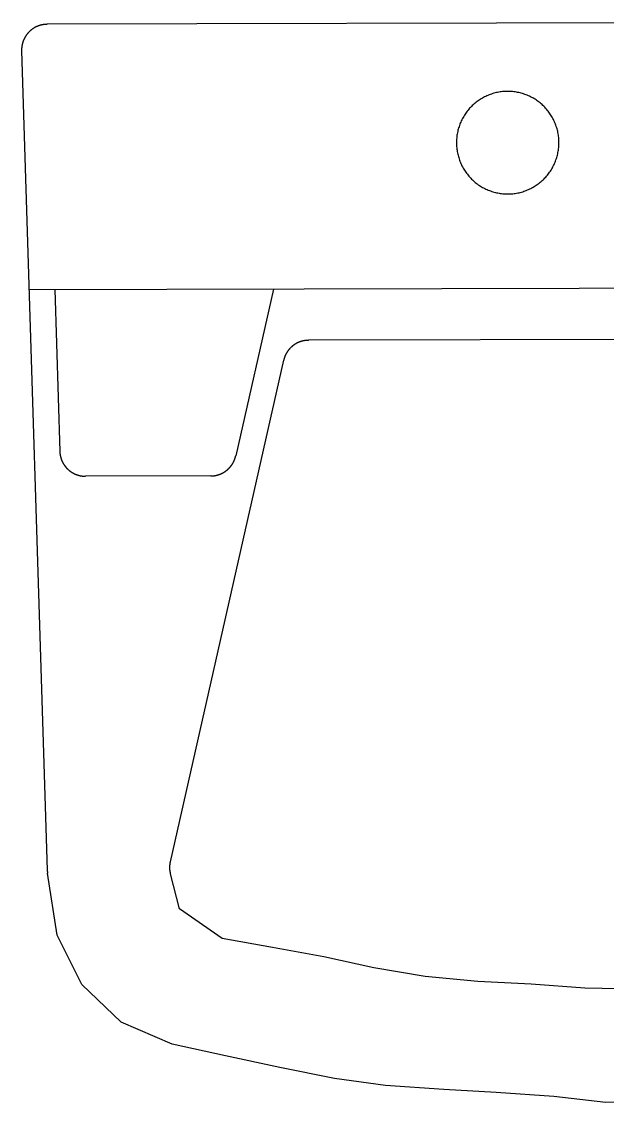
# Model space of a CAD drawing. Header units: millimetres. Extents: x 1357 to 18171, y 1516 to 18553.
# Drawn here: x 13433.2 to 13627.4, y 15678.8 to 16036.8 of the extents above; entities that cross this region are included whole.
import ezdxf

# ---------------------------------------------------------------- set-up
doc = ezdxf.new("R2010")
doc.units = ezdxf.units.MM

# ---------------------------------------------------------------- blocks, each defined once
blk = doc.blocks.new('A$C72C4663F')
for points in [[(0.00847, 0.35704, 0), (0.00842, 0.35704, 0), (0.00837, 0.35703, 0), (0.00831, 0.35703, 0), (0.00826, 0.35703, 0), (0.00821, 0.35703, 0), (0.00816, 0.35703, 0), (0.0081, 0.35703, 0), (0.00805, 0.35702, 0), (0.008, 0.35702, 0), (0.00794, 0.35702, 0), (0.00789, 0.35701, 0), (0.00784, 0.35701, 0), (0.00778, 0.35701, 0), (0.00773, 0.357, 0), (0.00768, 0.357, 0), (0.00763, 0.35699, 0), (0.00757, 0.35699, 0), (0.00752, 0.35698, 0), (0.00747, 0.35697, 0), (0.00742, 0.35697, 0), (0.00736, 0.35696, 0), (0.00731, 0.35695, 0), (0.00726, 0.35695, 0), (0.00721, 0.35694, 0), (0.00715, 0.35693, 0), (0.0071, 0.35692, 0), (0.00705, 0.35691, 0), (0.007, 0.3569, 0), (0.00694, 0.35689, 0), (0.00689, 0.35688, 0), (0.00684, 0.35687, 0), (0.00679, 0.35686, 0), (0.00674, 0.35685, 0), (0.00668, 0.35684, 0), (0.00663, 0.35683, 0), (0.00658, 0.35682, 0), (0.00653, 0.35681, 0), (0.00648, 0.35679, 0), (0.00642, 0.35678, 0), (0.00637, 0.35677, 0), (0.00632, 0.35675, 0), (0.00627, 0.35674, 0), (0.00622, 0.35673, 0), (0.00617, 0.35671, 0), (0.00612, 0.3567, 0), (0.00607, 0.35668, 0), (0.00602, 0.35667, 0), (0.00597, 0.35665, 0), (0.00591, 0.35663, 0), (0.00586, 0.35662, 0), (0.00581, 0.3566, 0), (0.00576, 0.35659, 0), (0.00571, 0.35657, 0), (0.00566, 0.35655, 0), (0.00561, 0.35653, 0), (0.00556, 0.35651, 0), (0.00551, 0.3565, 0), (0.00546, 0.35648, 0), (0.00541, 0.35646, 0), (0.00536, 0.35644, 0), (0.00532, 0.35642, 0), (0.00527, 0.3564, 0), (0.00522, 0.35638, 0), (0.00517, 0.35636, 0), (0.00512, 0.35634, 0), (0.00507, 0.35632, 0), (0.00502, 0.35629, 0), (0.00497, 0.35627, 0), (0.00493, 0.35625, 0), (0.00488, 0.35623, 0), (0.00483, 0.35621, 0), (0.00478, 0.35618, 0), (0.00473, 0.35616, 0), (0.00469, 0.35614, 0), (0.00464, 0.35611, 0), (0.00459, 0.35609, 0), (0.00455, 0.35606, 0), (0.0045, 0.35604, 0), (0.00445, 0.35601, 0), (0.0044, 0.35599, 0), (0.00436, 0.35596, 0), (0.00431, 0.35594, 0), (0.00427, 0.35591, 0), (0.00422, 0.35588, 0), (0.00417, 0.35586, 0), (0.00413, 0.35583, 0), (0.00408, 0.3558, 0), (0.00404, 0.35577, 0), (0.00399, 0.35575, 0), (0.00395, 0.35572, 0), (0.0039, 0.35569, 0), (0.00386, 0.35566, 0), (0.00381, 0.35563, 0), (0.00377, 0.3556, 0), (0.00373, 0.35557, 0), (0.00368, 0.35554, 0), (0.00364, 0.35551, 0), (0.00359, 0.35548, 0), (0.00355, 0.35545, 0), (0.00351, 0.35542, 0), (0.00347, 0.35539, 0), (0.00342, 0.35536, 0), (0.00338, 0.35532, 0), (0.00334, 0.35529, 0), (0.0033, 0.35526, 0), (0.00325, 0.35523, 0), (0.00321, 0.35519, 0), (0.00317, 0.35516, 0), (0.00313, 0.35513, 0), (0.00309, 0.35509, 0), (0.00305, 0.35506, 0), (0.00301, 0.35503, 0), (0.00297, 0.35499, 0), (0.00293, 0.35496, 0), (0.00289, 0.35492, 0), (0.00285, 0.35489, 0), (0.00281, 0.35485, 0), (0.00277, 0.35482, 0), (0.00273, 0.35478, 0), (0.00269, 0.35474, 0), (0.00265, 0.35471, 0), (0.00261, 0.35467, 0), (0.00257, 0.35463, 0), (0.00254, 0.3546, 0), (0.0025, 0.35456, 0), (0.00246, 0.35452, 0), (0.00242, 0.35448, 0), (0.00239, 0.35445, 0), (0.00235, 0.35441, 0), (0.00231, 0.35437, 0), (0.00228, 0.35433, 0), (0.00224, 0.35429, 0), (0.00221, 0.35425, 0), (0.00217, 0.35421, 0), (0.00214, 0.35417, 0), (0.0021, 0.35413, 0), (0.00207, 0.35409, 0), (0.00203, 0.35405, 0), (0.002, 0.35401, 0), (0.00196, 0.35397, 0), (0.00193, 0.35393, 0), (0.0019, 0.35389, 0), (0.00186, 0.35385, 0), (0.00183, 0.35381, 0), (0.0018, 0.35377, 0), (0.00176, 0.35372, 0), (0.00173, 0.35368, 0), (0.0017, 0.35364, 0), (0.00167, 0.3536, 0), (0.00164, 0.35355, 0), (0.0016, 0.35351, 0), (0.00157, 0.35347, 0), (0.00154, 0.35342, 0), (0.00151, 0.35338, 0), (0.00148, 0.35334, 0), (0.00145, 0.35329, 0), (0.00142, 0.35325, 0), (0.00139, 0.3532, 0), (0.00137, 0.35316, 0), (0.00134, 0.35312, 0), (0.00131, 0.35307, 0), (0.00128, 0.35303, 0), (0.00125, 0.35298, 0), (0.00122, 0.35294, 0), (0.0012, 0.35289, 0), (0.00117, 0.35284, 0), (0.00114, 0.3528, 0), (0.00112, 0.35275, 0), (0.00109, 0.35271, 0), (0.00106, 0.35266, 0), (0.00104, 0.35261, 0), (0.00101, 0.35257, 0), (0.00099, 0.35252, 0), (0.00096, 0.35247, 0), (0.00094, 0.35243, 0), (0.00092, 0.35238, 0), (0.00089, 0.35233, 0), (0.00087, 0.35228, 0), (0.00085, 0.35224, 0), (0.00082, 0.35219, 0), (0.0008, 0.35214, 0), (0.00078, 0.35209, 0), (0.00076, 0.35204, 0), (0.00073, 0.352, 0), (0.00071, 0.35195, 0), (0.00069, 0.3519, 0), (0.00067, 0.35185, 0), (0.00065, 0.3518, 0), (0.00063, 0.35175, 0), (0.00061, 0.3517, 0), (0.00059, 0.35165, 0), (0.00057, 0.3516, 0), (0.00055, 0.35155, 0), (0.00053, 0.3515, 0), (0.00051, 0.35145, 0), (0.0005, 0.3514, 0), (0.00048, 0.35135, 0), (0.00046, 0.3513, 0), (0.00044, 0.35125, 0), (0.00043, 0.3512, 0), (0.00041, 0.35115, 0), (0.00039, 0.3511, 0), (0.00038, 0.35105, 0), (0.00036, 0.351, 0), (0.00035, 0.35095, 0), (0.00033, 0.3509, 0), (0.00032, 0.35085, 0), (0.0003, 0.3508, 0), (0.00029, 0.35075, 0), (0.00028, 0.35069, 0), (0.00026, 0.35064, 0), (0.00025, 0.35059, 0), (0.00024, 0.35054, 0), (0.00023, 0.35049, 0), (0.00021, 0.35044, 0), (0.0002, 0.35038, 0), (0.00019, 0.35033, 0), (0.00018, 0.35028, 0), (0.00017, 0.35023, 0), (0.00016, 0.35018, 0), (0.00015, 0.35012, 0), (0.00014, 0.35007, 0), (0.00013, 0.35002, 0), (0.00012, 0.34997, 0), (0.00011, 0.34992, 0), (0.0001, 0.34986, 0), (0.0001, 0.34981, 0), (0.00009, 0.34976, 0), (0.00008, 0.34971, 0), (0.00007, 0.34965, 0), (0.00007, 0.3496, 0), (0.00006, 0.34955, 0), (0.00005, 0.3495, 0), (0.00005, 0.34944, 0), (0.00004, 0.34939, 0), (0.00004, 0.34934, 0), (0.00003, 0.34928, 0), (0.00003, 0.34923, 0), (0.00002, 0.34918, 0), (0.00002, 0.34913, 0), (0.00002, 0.34907, 0), (0.00001, 0.34902, 0), (0.00001, 0.34897, 0), (0.00001, 0.34891, 0), (0.00001, 0.34886, 0), (0, 0.34881, 0), (0, 0.34875, 0), (0, 0.3487, 0), (0, 0.34865, 0), (0, 0.34859, 0), (0, 0.34854, 0), (0, 0.34849, 0), (0, 0.34844, 0), (0, 0.34838, 0), (0, 0.34833, 0), (0, 0.34828, 0)], [(0.40556, 0.35793, 0), (0.00847, 0.35704, 0)], [(0, 0.34828, 0), (0.00851, 0.07695, 0)], [(0.14416, 0.31781, 0), (0.14416, 0.31739, 0), (0.14418, 0.31697, 0), (0.1442, 0.31656, 0), (0.14424, 0.31614, 0), (0.14429, 0.31573, 0), (0.14434, 0.31531, 0), (0.14441, 0.3149, 0), (0.14449, 0.31449, 0), (0.14458, 0.31409, 0), (0.14467, 0.31368, 0), (0.14478, 0.31328, 0), (0.1449, 0.31288, 0), (0.14502, 0.31248, 0), (0.14516, 0.31209, 0), (0.14531, 0.3117, 0), (0.14546, 0.31131, 0), (0.14563, 0.31093, 0), (0.1458, 0.31055, 0), (0.14599, 0.31017, 0), (0.14618, 0.3098, 0), (0.14638, 0.30944, 0), (0.14659, 0.30908, 0), (0.14681, 0.30872, 0), (0.14704, 0.30838, 0), (0.14728, 0.30803, 0), (0.14752, 0.3077, 0), (0.14777, 0.30736, 0), (0.14804, 0.30704, 0), (0.1483, 0.30672, 0), (0.14858, 0.30641, 0), (0.14887, 0.3061, 0), (0.14916, 0.30581, 0), (0.14946, 0.30552, 0), (0.14976, 0.30523, 0), (0.15008, 0.30496, 0), (0.1504, 0.30469, 0), (0.15072, 0.30443, 0), (0.15105, 0.30418, 0), (0.15139, 0.30393, 0), (0.15174, 0.3037, 0), (0.15209, 0.30347, 0), (0.15244, 0.30326, 0), (0.1528, 0.30305, 0), (0.15317, 0.30285, 0), (0.15354, 0.30265, 0), (0.15391, 0.30247, 0), (0.15429, 0.3023, 0), (0.15468, 0.30214, 0), (0.15506, 0.30198, 0), (0.15546, 0.30184, 0), (0.15585, 0.3017, 0), (0.15625, 0.30158, 0), (0.15665, 0.30146, 0), (0.15705, 0.30136, 0), (0.15746, 0.30126, 0), (0.15787, 0.30118, 0), (0.15828, 0.3011, 0), (0.15869, 0.30104, 0), (0.1591, 0.30098, 0), (0.15952, 0.30094, 0), (0.15993, 0.3009, 0), (0.16035, 0.30088, 0), (0.16076, 0.30086, 0), (0.16118, 0.30086, 0), (0.1616, 0.30086, 0), (0.16201, 0.30088, 0), (0.16243, 0.30091, 0), (0.16285, 0.30094, 0), (0.16326, 0.30099, 0), (0.16367, 0.30105, 0), (0.16408, 0.30112, 0), (0.16449, 0.30119, 0), (0.1649, 0.30128, 0), (0.16531, 0.30138, 0), (0.16571, 0.30148, 0), (0.16611, 0.3016, 0), (0.16651, 0.30173, 0), (0.1669, 0.30186, 0), (0.16729, 0.30201, 0), (0.16768, 0.30217, 0), (0.16806, 0.30233, 0), (0.16844, 0.30251, 0), (0.16881, 0.30269, 0), (0.16918, 0.30288, 0), (0.16955, 0.30308, 0), (0.16991, 0.30329, 0), (0.17026, 0.30351, 0), (0.17061, 0.30374, 0), (0.17095, 0.30398, 0), (0.17129, 0.30422, 0), (0.17162, 0.30448, 0), (0.17195, 0.30474, 0), (0.17227, 0.30501, 0), (0.17258, 0.30528, 0), (0.17288, 0.30557, 0), (0.17318, 0.30586, 0), (0.17347, 0.30616, 0), (0.17375, 0.30647, 0), (0.17403, 0.30678, 0), (0.1743, 0.3071, 0), (0.17456, 0.30742, 0), (0.17481, 0.30776, 0), (0.17505, 0.3081, 0), (0.17529, 0.30844, 0), (0.17551, 0.30879, 0), (0.17573, 0.30914, 0), (0.17594, 0.30951, 0), (0.17614, 0.30987, 0), (0.17633, 0.31024, 0), (0.17651, 0.31062, 0), (0.17669, 0.311, 0), (0.17685, 0.31138, 0), (0.177, 0.31177, 0), (0.17715, 0.31216, 0), (0.17728, 0.31255, 0), (0.17741, 0.31295, 0), (0.17752, 0.31335, 0), (0.17763, 0.31375, 0), (0.17772, 0.31416, 0), (0.17781, 0.31457, 0), (0.17788, 0.31498, 0), (0.17795, 0.31539, 0), (0.17801, 0.3158, 0), (0.17805, 0.31622, 0), (0.17809, 0.31663, 0), (0.17811, 0.31705, 0), (0.17812, 0.31747, 0), (0.17813, 0.31788, 0), (0.17812, 0.3183, 0), (0.17811, 0.31872, 0), (0.17808, 0.31913, 0), (0.17804, 0.31955, 0), (0.178, 0.31996, 0), (0.17794, 0.32038, 0), (0.17787, 0.32079, 0), (0.17779, 0.3212, 0), (0.17771, 0.3216, 0), (0.17761, 0.32201, 0), (0.1775, 0.32241, 0), (0.17739, 0.32281, 0), (0.17726, 0.32321, 0), (0.17712, 0.3236, 0), (0.17698, 0.32399, 0), (0.17682, 0.32438, 0), (0.17666, 0.32476, 0), (0.17648, 0.32514, 0), (0.1763, 0.32552, 0), (0.1761, 0.32589, 0), (0.1759, 0.32625, 0), (0.17569, 0.32661, 0), (0.17547, 0.32697, 0), (0.17524, 0.32731, 0), (0.17501, 0.32766, 0), (0.17476, 0.32799, 0), (0.17451, 0.32833, 0), (0.17425, 0.32865, 0), (0.17398, 0.32897, 0), (0.1737, 0.32928, 0), (0.17342, 0.32959, 0), (0.17313, 0.32988, 0), (0.17283, 0.33017, 0), (0.17252, 0.33046, 0), (0.17221, 0.33073, 0), (0.17189, 0.331, 0), (0.17156, 0.33126, 0), (0.17123, 0.33151, 0), (0.17089, 0.33175, 0), (0.17055, 0.33199, 0), (0.1702, 0.33222, 0), (0.16984, 0.33243, 0), (0.16948, 0.33264, 0), (0.16912, 0.33284, 0), (0.16874, 0.33303, 0), (0.16837, 0.33322, 0), (0.16799, 0.33339, 0), (0.16761, 0.33355, 0), (0.16722, 0.33371, 0), (0.16683, 0.33385, 0), (0.16643, 0.33399, 0), (0.16604, 0.33411, 0), (0.16564, 0.33423, 0), (0.16523, 0.33433, 0), (0.16483, 0.33443, 0), (0.16442, 0.33451, 0), (0.16401, 0.33459, 0), (0.1636, 0.33465, 0), (0.16318, 0.33471, 0), (0.16277, 0.33475, 0), (0.16235, 0.33479, 0), (0.16194, 0.33481, 0), (0.16152, 0.33483, 0), (0.1611, 0.33483, 0), (0.16069, 0.33483, 0), (0.16027, 0.33481, 0), (0.15985, 0.33478, 0), (0.15944, 0.33475, 0), (0.15902, 0.3347, 0), (0.15861, 0.33464, 0), (0.1582, 0.33457, 0), (0.15779, 0.3345, 0), (0.15738, 0.33441, 0), (0.15698, 0.33431, 0), (0.15657, 0.33421, 0), (0.15617, 0.33409, 0), (0.15578, 0.33396, 0), (0.15538, 0.33383, 0), (0.15499, 0.33368, 0), (0.15461, 0.33352, 0), (0.15422, 0.33336, 0), (0.15384, 0.33318, 0), (0.15347, 0.333, 0), (0.1531, 0.33281, 0), (0.15274, 0.33261, 0), (0.15238, 0.33239, 0), (0.15202, 0.33218, 0), (0.15167, 0.33195, 0), (0.15133, 0.33171, 0), (0.15099, 0.33147, 0), (0.15066, 0.33121, 0), (0.15034, 0.33095, 0), (0.15002, 0.33068, 0), (0.14971, 0.33041, 0), (0.1494, 0.33012, 0), (0.1491, 0.32983, 0), (0.14881, 0.32953, 0), (0.14853, 0.32922, 0), (0.14825, 0.32891, 0), (0.14799, 0.32859, 0), (0.14773, 0.32827, 0), (0.14748, 0.32793, 0), (0.14723, 0.32759, 0), (0.147, 0.32725, 0), (0.14677, 0.3269, 0), (0.14655, 0.32654, 0), (0.14634, 0.32618, 0), (0.14614, 0.32582, 0), (0.14595, 0.32545, 0), (0.14577, 0.32507, 0), (0.1456, 0.32469, 0), (0.14543, 0.32431, 0), (0.14528, 0.32392, 0), (0.14514, 0.32353, 0), (0.145, 0.32314, 0), (0.14488, 0.32274, 0), (0.14476, 0.32234, 0), (0.14466, 0.32194, 0), (0.14456, 0.32153, 0), (0.14447, 0.32112, 0), (0.1444, 0.32071, 0), (0.14433, 0.3203, 0), (0.14428, 0.31989, 0), (0.14423, 0.31947, 0), (0.1442, 0.31906, 0), (0.14417, 0.31864, 0), (0.14416, 0.31822, 0), (0.14416, 0.31781, 0)], [(0.41283, 0.27009, 0), (0.00248, 0.26916, 0)], [(0.01098, 0.26918, 0), (0.01266, 0.21561, 0)], [(0.08349, 0.26935, 0), (0.07098, 0.21409, 0)], [(0.09513, 0.25239, 0), (0.09508, 0.25239, 0), (0.09504, 0.25238, 0), (0.09499, 0.25238, 0), (0.09495, 0.25238, 0), (0.0949, 0.25238, 0), (0.09486, 0.25238, 0), (0.09481, 0.25238, 0), (0.09477, 0.25238, 0), (0.09472, 0.25238, 0), (0.09468, 0.25237, 0), (0.09463, 0.25237, 0), (0.09459, 0.25237, 0), (0.09455, 0.25236, 0), (0.0945, 0.25236, 0), (0.09446, 0.25236, 0), (0.09441, 0.25235, 0), (0.09437, 0.25235, 0), (0.09432, 0.25235, 0), (0.09428, 0.25234, 0), (0.09423, 0.25234, 0), (0.09419, 0.25233, 0), (0.09415, 0.25233, 0), (0.0941, 0.25232, 0), (0.09406, 0.25232, 0), (0.09401, 0.25231, 0), (0.09397, 0.2523, 0), (0.09392, 0.2523, 0), (0.09388, 0.25229, 0), (0.09384, 0.25228, 0), (0.09379, 0.25228, 0), (0.09375, 0.25227, 0), (0.0937, 0.25226, 0), (0.09366, 0.25225, 0), (0.09362, 0.25225, 0), (0.09357, 0.25224, 0), (0.09353, 0.25223, 0), (0.09348, 0.25222, 0), (0.09344, 0.25221, 0), (0.0934, 0.2522, 0), (0.09335, 0.25219, 0), (0.09331, 0.25219, 0), (0.09327, 0.25218, 0), (0.09322, 0.25217, 0), (0.09318, 0.25216, 0), (0.09314, 0.25214, 0), (0.09309, 0.25213, 0), (0.09305, 0.25212, 0), (0.09301, 0.25211, 0), (0.09296, 0.2521, 0), (0.09292, 0.25209, 0), (0.09288, 0.25208, 0), (0.09283, 0.25207, 0), (0.09279, 0.25205, 0), (0.09275, 0.25204, 0), (0.0927, 0.25203, 0), (0.09266, 0.25201, 0), (0.09262, 0.252, 0), (0.09258, 0.25199, 0), (0.09253, 0.25197, 0), (0.09249, 0.25196, 0), (0.09245, 0.25195, 0), (0.09241, 0.25193, 0), (0.09236, 0.25192, 0), (0.09232, 0.2519, 0), (0.09228, 0.25189, 0), (0.09224, 0.25187, 0), (0.0922, 0.25186, 0), (0.09215, 0.25184, 0), (0.09211, 0.25183, 0), (0.09207, 0.25181, 0), (0.09203, 0.25179, 0), (0.09199, 0.25178, 0), (0.09195, 0.25176, 0), (0.09191, 0.25174, 0), (0.09186, 0.25173, 0), (0.09182, 0.25171, 0), (0.09178, 0.25169, 0), (0.09174, 0.25167, 0), (0.0917, 0.25166, 0), (0.09166, 0.25164, 0), (0.09162, 0.25162, 0), (0.09158, 0.2516, 0), (0.09154, 0.25158, 0), (0.0915, 0.25156, 0), (0.09146, 0.25154, 0), (0.09142, 0.25152, 0), (0.09138, 0.2515, 0), (0.09134, 0.25148, 0), (0.0913, 0.25146, 0), (0.09126, 0.25144, 0), (0.09122, 0.25142, 0), (0.09118, 0.2514, 0), (0.09114, 0.25138, 0), (0.0911, 0.25136, 0), (0.09106, 0.25134, 0), (0.09102, 0.25132, 0), (0.09098, 0.2513, 0), (0.09094, 0.25127, 0), (0.0909, 0.25125, 0), (0.09087, 0.25123, 0), (0.09083, 0.25121, 0), (0.09079, 0.25118, 0), (0.09075, 0.25116, 0), (0.09071, 0.25114, 0), (0.09067, 0.25111, 0), (0.09064, 0.25109, 0), (0.0906, 0.25107, 0), (0.09056, 0.25104, 0), (0.09052, 0.25102, 0), (0.09049, 0.25099, 0), (0.09045, 0.25097, 0), (0.09041, 0.25094, 0), (0.09038, 0.25092, 0), (0.09034, 0.25089, 0), (0.0903, 0.25087, 0), (0.09026, 0.25084, 0), (0.09023, 0.25082, 0), (0.09019, 0.25079, 0), (0.09016, 0.25077, 0), (0.09012, 0.25074, 0), (0.09008, 0.25071, 0), (0.09005, 0.25069, 0), (0.09001, 0.25066, 0), (0.08998, 0.25063, 0), (0.08994, 0.25061, 0), (0.08991, 0.25058, 0), (0.08987, 0.25055, 0), (0.08984, 0.25052, 0), (0.0898, 0.25049, 0), (0.08977, 0.25047, 0), (0.08973, 0.25044, 0), (0.0897, 0.25041, 0), (0.08966, 0.25038, 0), (0.08963, 0.25035, 0), (0.0896, 0.25032, 0), (0.08956, 0.25029, 0), (0.08953, 0.25026, 0), (0.0895, 0.25023, 0), (0.08946, 0.2502, 0), (0.08943, 0.25017, 0), (0.0894, 0.25014, 0), (0.08936, 0.25011, 0), (0.08933, 0.25008, 0), (0.0893, 0.25005, 0), (0.08927, 0.25002, 0), (0.08923, 0.24999, 0), (0.0892, 0.24996, 0), (0.08917, 0.24993, 0), (0.08914, 0.2499, 0), (0.08911, 0.24987, 0), (0.08908, 0.24983, 0), (0.08904, 0.2498, 0), (0.08901, 0.24977, 0), (0.08898, 0.24974, 0), (0.08895, 0.2497, 0), (0.08892, 0.24967, 0), (0.08889, 0.24964, 0), (0.08886, 0.24961, 0), (0.08883, 0.24957, 0), (0.0888, 0.24954, 0), (0.08877, 0.24951, 0), (0.08874, 0.24947, 0), (0.08871, 0.24944, 0), (0.08868, 0.24941, 0), (0.08865, 0.24937, 0), (0.08863, 0.24934, 0), (0.0886, 0.2493, 0), (0.08857, 0.24927, 0), (0.08854, 0.24923, 0), (0.08851, 0.2492, 0), (0.08849, 0.24916, 0), (0.08846, 0.24913, 0), (0.08843, 0.24909, 0), (0.0884, 0.24906, 0), (0.08838, 0.24902, 0), (0.08835, 0.24899, 0), (0.08832, 0.24895, 0), (0.0883, 0.24892, 0), (0.08827, 0.24888, 0), (0.08824, 0.24884, 0), (0.08822, 0.24881, 0), (0.08819, 0.24877, 0), (0.08817, 0.24873, 0), (0.08814, 0.2487, 0), (0.08812, 0.24866, 0), (0.08809, 0.24862, 0), (0.08807, 0.24859, 0), (0.08804, 0.24855, 0), (0.08802, 0.24851, 0), (0.08799, 0.24847, 0), (0.08797, 0.24844, 0), (0.08795, 0.2484, 0), (0.08792, 0.24836, 0), (0.0879, 0.24832, 0), (0.08787, 0.24828, 0), (0.08785, 0.24825, 0), (0.08783, 0.24821, 0), (0.08781, 0.24817, 0), (0.08778, 0.24813, 0), (0.08776, 0.24809, 0), (0.08774, 0.24805, 0), (0.08772, 0.24801, 0), (0.0877, 0.24797, 0), (0.08768, 0.24794, 0), (0.08765, 0.2479, 0), (0.08763, 0.24786, 0), (0.08761, 0.24782, 0), (0.08759, 0.24778, 0), (0.08757, 0.24774, 0), (0.08755, 0.2477, 0), (0.08753, 0.24766, 0), (0.08751, 0.24762, 0), (0.08749, 0.24758, 0), (0.08747, 0.24754, 0), (0.08745, 0.2475, 0), (0.08744, 0.24746, 0), (0.08742, 0.24742, 0), (0.0874, 0.24738, 0), (0.08738, 0.24733, 0), (0.08736, 0.24729, 0), (0.08734, 0.24725, 0), (0.08733, 0.24721, 0), (0.08731, 0.24717, 0), (0.08729, 0.24713, 0), (0.08728, 0.24709, 0), (0.08726, 0.24705, 0), (0.08724, 0.247, 0), (0.08723, 0.24696, 0), (0.08721, 0.24692, 0), (0.08719, 0.24688, 0), (0.08718, 0.24684, 0), (0.08716, 0.2468, 0), (0.08715, 0.24675, 0), (0.08713, 0.24671, 0), (0.08712, 0.24667, 0), (0.0871, 0.24663, 0), (0.08709, 0.24659, 0), (0.08708, 0.24654, 0), (0.08706, 0.2465, 0), (0.08705, 0.24646, 0), (0.08703, 0.24642, 0), (0.08702, 0.24637, 0), (0.08701, 0.24633, 0), (0.087, 0.24629, 0), (0.08698, 0.24624, 0), (0.08697, 0.2462, 0), (0.08696, 0.24616, 0), (0.08695, 0.24612, 0), (0.08694, 0.24607, 0), (0.08692, 0.24603, 0), (0.08691, 0.24599, 0), (0.0869, 0.24594, 0), (0.08689, 0.2459, 0), (0.08688, 0.24586, 0), (0.08687, 0.24581, 0), (0.08686, 0.24577, 0)], [(0.32301, 0.2529, 0), (0.09513, 0.25239, 0)], [(0.08686, 0.24577, 0), (0.04925, 0.07971, 0)], [(0.01266, 0.21561, 0), (0.01266, 0.21556, 0), (0.01267, 0.2155, 0), (0.01267, 0.21545, 0), (0.01267, 0.2154, 0), (0.01267, 0.21535, 0), (0.01268, 0.2153, 0), (0.01268, 0.21525, 0), (0.01268, 0.2152, 0), (0.01269, 0.21515, 0), (0.01269, 0.2151, 0), (0.0127, 0.21505, 0), (0.0127, 0.21499, 0), (0.01271, 0.21494, 0), (0.01271, 0.21489, 0), (0.01272, 0.21484, 0), (0.01273, 0.21479, 0), (0.01273, 0.21474, 0), (0.01274, 0.21469, 0), (0.01275, 0.21464, 0), (0.01275, 0.21459, 0), (0.01276, 0.21454, 0), (0.01277, 0.21449, 0), (0.01278, 0.21444, 0), (0.01279, 0.21439, 0), (0.0128, 0.21434, 0), (0.01281, 0.21429, 0), (0.01282, 0.21424, 0), (0.01283, 0.21419, 0), (0.01284, 0.21414, 0), (0.01285, 0.21409, 0), (0.01286, 0.21404, 0), (0.01287, 0.21399, 0), (0.01288, 0.21394, 0), (0.01289, 0.21389, 0), (0.0129, 0.21384, 0), (0.01292, 0.21379, 0), (0.01293, 0.21374, 0), (0.01294, 0.21369, 0), (0.01296, 0.21364, 0), (0.01297, 0.21359, 0), (0.01298, 0.21354, 0), (0.013, 0.21349, 0), (0.01301, 0.21344, 0), (0.01303, 0.21339, 0), (0.01304, 0.21334, 0), (0.01306, 0.21329, 0), (0.01307, 0.21325, 0), (0.01309, 0.2132, 0), (0.01311, 0.21315, 0), (0.01312, 0.2131, 0), (0.01314, 0.21305, 0), (0.01316, 0.213, 0), (0.01317, 0.21296, 0), (0.01319, 0.21291, 0), (0.01321, 0.21286, 0), (0.01323, 0.21281, 0), (0.01325, 0.21276, 0), (0.01326, 0.21272, 0), (0.01328, 0.21267, 0), (0.0133, 0.21262, 0), (0.01332, 0.21258, 0), (0.01334, 0.21253, 0), (0.01336, 0.21248, 0), (0.01338, 0.21243, 0), (0.0134, 0.21239, 0), (0.01343, 0.21234, 0), (0.01345, 0.21229, 0), (0.01347, 0.21225, 0), (0.01349, 0.2122, 0), (0.01351, 0.21216, 0), (0.01354, 0.21211, 0), (0.01356, 0.21206, 0), (0.01358, 0.21202, 0), (0.01361, 0.21197, 0), (0.01363, 0.21193, 0), (0.01365, 0.21188, 0), (0.01368, 0.21184, 0), (0.0137, 0.21179, 0), (0.01373, 0.21175, 0), (0.01375, 0.2117, 0), (0.01378, 0.21166, 0), (0.0138, 0.21161, 0), (0.01383, 0.21157, 0), (0.01385, 0.21153, 0), (0.01388, 0.21148, 0), (0.01391, 0.21144, 0), (0.01393, 0.2114, 0), (0.01396, 0.21135, 0), (0.01399, 0.21131, 0), (0.01402, 0.21127, 0), (0.01404, 0.21122, 0), (0.01407, 0.21118, 0), (0.0141, 0.21114, 0), (0.01413, 0.21109, 0), (0.01416, 0.21105, 0), (0.01419, 0.21101, 0), (0.01422, 0.21097, 0), (0.01425, 0.21093, 0), (0.01428, 0.21089, 0), (0.01431, 0.21084, 0), (0.01434, 0.2108, 0), (0.01437, 0.21076, 0), (0.0144, 0.21072, 0), (0.01443, 0.21068, 0), (0.01446, 0.21064, 0), (0.01449, 0.2106, 0), (0.01452, 0.21056, 0), (0.01456, 0.21052, 0), (0.01459, 0.21048, 0), (0.01462, 0.21044, 0), (0.01465, 0.2104, 0), (0.01469, 0.21036, 0), (0.01472, 0.21032, 0), (0.01475, 0.21029, 0), (0.01479, 0.21025, 0), (0.01482, 0.21021, 0), (0.01486, 0.21017, 0), (0.01489, 0.21013, 0), (0.01492, 0.2101, 0), (0.01496, 0.21006, 0), (0.01499, 0.21002, 0), (0.01503, 0.20998, 0), (0.01507, 0.20995, 0), (0.0151, 0.20991, 0), (0.01514, 0.20987, 0), (0.01517, 0.20984, 0), (0.01521, 0.2098, 0), (0.01525, 0.20977, 0), (0.01528, 0.20973, 0), (0.01532, 0.2097, 0), (0.01536, 0.20966, 0), (0.0154, 0.20963, 0), (0.01543, 0.20959, 0), (0.01547, 0.20956, 0), (0.01551, 0.20952, 0), (0.01555, 0.20949, 0), (0.01559, 0.20946, 0), (0.01562, 0.20942, 0), (0.01566, 0.20939, 0), (0.0157, 0.20936, 0), (0.01574, 0.20932, 0), (0.01578, 0.20929, 0), (0.01582, 0.20926, 0), (0.01586, 0.20923, 0), (0.0159, 0.2092, 0), (0.01594, 0.20916, 0), (0.01598, 0.20913, 0), (0.01602, 0.2091, 0), (0.01606, 0.20907, 0), (0.0161, 0.20904, 0), (0.01615, 0.20901, 0), (0.01619, 0.20898, 0), (0.01623, 0.20895, 0), (0.01627, 0.20892, 0), (0.01631, 0.20889, 0), (0.01635, 0.20886, 0), (0.0164, 0.20883, 0), (0.01644, 0.20881, 0), (0.01648, 0.20878, 0), (0.01653, 0.20875, 0), (0.01657, 0.20872, 0), (0.01661, 0.20869, 0), (0.01665, 0.20867, 0), (0.0167, 0.20864, 0), (0.01674, 0.20861, 0), (0.01679, 0.20859, 0), (0.01683, 0.20856, 0), (0.01687, 0.20853, 0), (0.01692, 0.20851, 0), (0.01696, 0.20848, 0), (0.01701, 0.20846, 0), (0.01705, 0.20843, 0), (0.0171, 0.20841, 0), (0.01714, 0.20838, 0), (0.01719, 0.20836, 0), (0.01723, 0.20834, 0), (0.01728, 0.20831, 0), (0.01732, 0.20829, 0), (0.01737, 0.20827, 0), (0.01741, 0.20825, 0), (0.01746, 0.20822, 0), (0.01751, 0.2082, 0), (0.01755, 0.20818, 0), (0.0176, 0.20816, 0), (0.01765, 0.20814, 0), (0.01769, 0.20811, 0), (0.01774, 0.20809, 0), (0.01779, 0.20807, 0), (0.01783, 0.20805, 0), (0.01788, 0.20803, 0), (0.01793, 0.20801, 0), (0.01798, 0.208, 0), (0.01802, 0.20798, 0), (0.01807, 0.20796, 0), (0.01812, 0.20794, 0), (0.01817, 0.20792, 0), (0.01821, 0.2079, 0), (0.01826, 0.20789, 0), (0.01831, 0.20787, 0), (0.01836, 0.20785, 0), (0.01841, 0.20783, 0), (0.01845, 0.20782, 0), (0.0185, 0.2078, 0), (0.01855, 0.20779, 0), (0.0186, 0.20777, 0), (0.01865, 0.20776, 0), (0.0187, 0.20774, 0), (0.01875, 0.20773, 0), (0.0188, 0.20771, 0), (0.01885, 0.2077, 0), (0.0189, 0.20768, 0), (0.01894, 0.20767, 0), (0.01899, 0.20766, 0), (0.01904, 0.20764, 0), (0.01909, 0.20763, 0), (0.01914, 0.20762, 0), (0.01919, 0.20761, 0), (0.01924, 0.2076, 0), (0.01929, 0.20759, 0), (0.01934, 0.20757, 0), (0.01939, 0.20756, 0), (0.01944, 0.20755, 0), (0.01949, 0.20754, 0), (0.01954, 0.20753, 0), (0.01959, 0.20752, 0), (0.01964, 0.20751, 0), (0.01969, 0.20751, 0), (0.01974, 0.2075, 0), (0.01979, 0.20749, 0), (0.01984, 0.20748, 0), (0.0199, 0.20747, 0), (0.01995, 0.20747, 0), (0.02, 0.20746, 0), (0.02005, 0.20745, 0), (0.0201, 0.20744, 0), (0.02015, 0.20744, 0), (0.0202, 0.20743, 0), (0.02025, 0.20743, 0), (0.0203, 0.20742, 0), (0.02035, 0.20742, 0), (0.0204, 0.20741, 0), (0.02045, 0.20741, 0), (0.02051, 0.2074, 0), (0.02056, 0.2074, 0), (0.02061, 0.2074, 0), (0.02066, 0.20739, 0), (0.02071, 0.20739, 0), (0.02076, 0.20739, 0), (0.02081, 0.20739, 0), (0.02086, 0.20738, 0), (0.02091, 0.20738, 0), (0.02096, 0.20738, 0), (0.02102, 0.20738, 0), (0.02107, 0.20738, 0), (0.02112, 0.20738, 0), (0.02117, 0.20738, 0)], [(0.06271, 0.20747, 0), (0.06276, 0.20747, 0), (0.0628, 0.20747, 0), (0.06285, 0.20747, 0), (0.06289, 0.20748, 0), (0.06294, 0.20748, 0), (0.06298, 0.20748, 0), (0.06303, 0.20748, 0), (0.06307, 0.20748, 0), (0.06311, 0.20748, 0), (0.06316, 0.20749, 0), (0.0632, 0.20749, 0), (0.06325, 0.20749, 0), (0.06329, 0.20749, 0), (0.06334, 0.2075, 0), (0.06338, 0.2075, 0), (0.06343, 0.2075, 0), (0.06347, 0.20751, 0), (0.06352, 0.20751, 0), (0.06356, 0.20752, 0), (0.0636, 0.20752, 0), (0.06365, 0.20753, 0), (0.06369, 0.20753, 0), (0.06374, 0.20754, 0), (0.06378, 0.20754, 0), (0.06383, 0.20755, 0), (0.06387, 0.20755, 0), (0.06391, 0.20756, 0), (0.06396, 0.20757, 0), (0.064, 0.20757, 0), (0.06405, 0.20758, 0), (0.06409, 0.20759, 0), (0.06414, 0.2076, 0), (0.06418, 0.2076, 0), (0.06422, 0.20761, 0), (0.06427, 0.20762, 0), (0.06431, 0.20763, 0), (0.06435, 0.20764, 0), (0.0644, 0.20765, 0), (0.06444, 0.20765, 0), (0.06449, 0.20766, 0), (0.06453, 0.20767, 0), (0.06457, 0.20768, 0), (0.06462, 0.20769, 0), (0.06466, 0.2077, 0), (0.0647, 0.20771, 0), (0.06475, 0.20772, 0), (0.06479, 0.20774, 0), (0.06483, 0.20775, 0), (0.06488, 0.20776, 0), (0.06492, 0.20777, 0), (0.06496, 0.20778, 0), (0.06501, 0.20779, 0), (0.06505, 0.20781, 0), (0.06509, 0.20782, 0), (0.06513, 0.20783, 0), (0.06518, 0.20784, 0), (0.06522, 0.20786, 0), (0.06526, 0.20787, 0), (0.0653, 0.20788, 0), (0.06535, 0.2079, 0), (0.06539, 0.20791, 0), (0.06543, 0.20793, 0), (0.06547, 0.20794, 0), (0.06552, 0.20796, 0), (0.06556, 0.20797, 0), (0.0656, 0.20799, 0), (0.06564, 0.208, 0), (0.06568, 0.20802, 0), (0.06573, 0.20803, 0), (0.06577, 0.20805, 0), (0.06581, 0.20806, 0), (0.06585, 0.20808, 0), (0.06589, 0.2081, 0), (0.06593, 0.20811, 0), (0.06597, 0.20813, 0), (0.06602, 0.20815, 0), (0.06606, 0.20817, 0), (0.0661, 0.20818, 0), (0.06614, 0.2082, 0), (0.06618, 0.20822, 0), (0.06622, 0.20824, 0), (0.06626, 0.20826, 0), (0.0663, 0.20828, 0), (0.06634, 0.2083, 0), (0.06638, 0.20832, 0), (0.06642, 0.20833, 0), (0.06646, 0.20835, 0), (0.0665, 0.20837, 0), (0.06654, 0.20839, 0), (0.06658, 0.20841, 0), (0.06662, 0.20844, 0), (0.06666, 0.20846, 0), (0.0667, 0.20848, 0), (0.06674, 0.2085, 0), (0.06678, 0.20852, 0), (0.06682, 0.20854, 0), (0.06686, 0.20856, 0), (0.0669, 0.20858, 0), (0.06693, 0.20861, 0), (0.06697, 0.20863, 0), (0.06701, 0.20865, 0), (0.06705, 0.20867, 0), (0.06709, 0.2087, 0), (0.06713, 0.20872, 0), (0.06716, 0.20874, 0), (0.0672, 0.20877, 0), (0.06724, 0.20879, 0), (0.06728, 0.20882, 0), (0.06731, 0.20884, 0), (0.06735, 0.20886, 0), (0.06739, 0.20889, 0), (0.06743, 0.20891, 0), (0.06746, 0.20894, 0), (0.0675, 0.20896, 0), (0.06754, 0.20899, 0), (0.06757, 0.20901, 0), (0.06761, 0.20904, 0), (0.06765, 0.20907, 0), (0.06768, 0.20909, 0), (0.06772, 0.20912, 0), (0.06776, 0.20915, 0), (0.06779, 0.20917, 0), (0.06783, 0.2092, 0), (0.06786, 0.20923, 0), (0.0679, 0.20925, 0), (0.06793, 0.20928, 0), (0.06797, 0.20931, 0), (0.068, 0.20934, 0), (0.06804, 0.20936, 0), (0.06807, 0.20939, 0), (0.06811, 0.20942, 0), (0.06814, 0.20945, 0), (0.06817, 0.20948, 0), (0.06821, 0.20951, 0), (0.06824, 0.20954, 0), (0.06828, 0.20957, 0), (0.06831, 0.20959, 0), (0.06834, 0.20962, 0), (0.06838, 0.20965, 0), (0.06841, 0.20968, 0), (0.06844, 0.20971, 0), (0.06848, 0.20974, 0), (0.06851, 0.20978, 0), (0.06854, 0.20981, 0), (0.06857, 0.20984, 0), (0.06861, 0.20987, 0), (0.06864, 0.2099, 0), (0.06867, 0.20993, 0), (0.0687, 0.20996, 0), (0.06873, 0.20999, 0), (0.06876, 0.21003, 0), (0.06879, 0.21006, 0), (0.06883, 0.21009, 0), (0.06886, 0.21012, 0), (0.06889, 0.21015, 0), (0.06892, 0.21019, 0), (0.06895, 0.21022, 0), (0.06898, 0.21025, 0), (0.06901, 0.21029, 0), (0.06904, 0.21032, 0), (0.06907, 0.21035, 0), (0.0691, 0.21039, 0), (0.06913, 0.21042, 0), (0.06916, 0.21045, 0), (0.06918, 0.21049, 0), (0.06921, 0.21052, 0), (0.06924, 0.21056, 0), (0.06927, 0.21059, 0), (0.0693, 0.21063, 0), (0.06933, 0.21066, 0), (0.06935, 0.21069, 0), (0.06938, 0.21073, 0), (0.06941, 0.21077, 0), (0.06944, 0.2108, 0), (0.06946, 0.21084, 0), (0.06949, 0.21087, 0), (0.06952, 0.21091, 0), (0.06954, 0.21094, 0), (0.06957, 0.21098, 0), (0.0696, 0.21102, 0), (0.06962, 0.21105, 0), (0.06965, 0.21109, 0), (0.06967, 0.21113, 0), (0.0697, 0.21116, 0), (0.06972, 0.2112, 0), (0.06975, 0.21124, 0), (0.06977, 0.21127, 0), (0.0698, 0.21131, 0), (0.06982, 0.21135, 0), (0.06985, 0.21139, 0), (0.06987, 0.21142, 0), (0.06989, 0.21146, 0), (0.06992, 0.2115, 0), (0.06994, 0.21154, 0), (0.06996, 0.21157, 0), (0.06999, 0.21161, 0), (0.07001, 0.21165, 0), (0.07003, 0.21169, 0), (0.07005, 0.21173, 0), (0.07008, 0.21177, 0), (0.0701, 0.21181, 0), (0.07012, 0.21185, 0), (0.07014, 0.21188, 0), (0.07016, 0.21192, 0), (0.07018, 0.21196, 0), (0.07021, 0.212, 0), (0.07023, 0.21204, 0), (0.07025, 0.21208, 0), (0.07027, 0.21212, 0), (0.07029, 0.21216, 0), (0.07031, 0.2122, 0), (0.07033, 0.21224, 0), (0.07035, 0.21228, 0), (0.07037, 0.21232, 0), (0.07038, 0.21236, 0), (0.0704, 0.2124, 0), (0.07042, 0.21244, 0), (0.07044, 0.21248, 0), (0.07046, 0.21252, 0), (0.07048, 0.21257, 0), (0.07049, 0.21261, 0), (0.07051, 0.21265, 0), (0.07053, 0.21269, 0), (0.07055, 0.21273, 0), (0.07056, 0.21277, 0), (0.07058, 0.21281, 0), (0.0706, 0.21285, 0), (0.07061, 0.2129, 0), (0.07063, 0.21294, 0), (0.07064, 0.21298, 0), (0.07066, 0.21302, 0), (0.07068, 0.21306, 0), (0.07069, 0.2131, 0), (0.07071, 0.21315, 0), (0.07072, 0.21319, 0), (0.07073, 0.21323, 0), (0.07075, 0.21327, 0), (0.07076, 0.21332, 0), (0.07078, 0.21336, 0), (0.07079, 0.2134, 0), (0.0708, 0.21344, 0), (0.07082, 0.21349, 0), (0.07083, 0.21353, 0), (0.07084, 0.21357, 0), (0.07086, 0.21361, 0), (0.07087, 0.21366, 0), (0.07088, 0.2137, 0), (0.07089, 0.21374, 0), (0.0709, 0.21379, 0), (0.07091, 0.21383, 0), (0.07093, 0.21387, 0), (0.07094, 0.21392, 0), (0.07095, 0.21396, 0), (0.07096, 0.214, 0), (0.07097, 0.21405, 0), (0.07098, 0.21409, 0)], [(0.06271, 0.20747, 0), (0.02117, 0.20738, 0)], [(0.04925, 0.07971, 0), (0.04924, 0.07969, 0), (0.04924, 0.07968, 0), (0.04924, 0.07966, 0), (0.04923, 0.07965, 0), (0.04923, 0.07963, 0), (0.04923, 0.07962, 0), (0.04922, 0.0796, 0), (0.04922, 0.07959, 0), (0.04922, 0.07957, 0), (0.04921, 0.07955, 0), (0.04921, 0.07954, 0), (0.04921, 0.07952, 0), (0.04921, 0.07951, 0), (0.0492, 0.07949, 0), (0.0492, 0.07948, 0), (0.0492, 0.07946, 0), (0.04919, 0.07945, 0), (0.04919, 0.07943, 0), (0.04919, 0.07942, 0), (0.04918, 0.0794, 0), (0.04918, 0.07938, 0), (0.04918, 0.07937, 0), (0.04918, 0.07935, 0), (0.04917, 0.07934, 0), (0.04917, 0.07932, 0), (0.04917, 0.07931, 0), (0.04916, 0.07929, 0), (0.04916, 0.07928, 0), (0.04916, 0.07926, 0), (0.04916, 0.07924, 0), (0.04915, 0.07923, 0), (0.04915, 0.07921, 0), (0.04915, 0.0792, 0), (0.04915, 0.07918, 0), (0.04914, 0.07917, 0), (0.04914, 0.07915, 0), (0.04914, 0.07914, 0), (0.04914, 0.07912, 0), (0.04913, 0.0791, 0), (0.04913, 0.07909, 0), (0.04913, 0.07907, 0), (0.04913, 0.07906, 0), (0.04912, 0.07904, 0), (0.04912, 0.07903, 0), (0.04912, 0.07901, 0), (0.04912, 0.07899, 0), (0.04912, 0.07898, 0), (0.04911, 0.07896, 0), (0.04911, 0.07895, 0), (0.04911, 0.07893, 0), (0.04911, 0.07892, 0), (0.04911, 0.0789, 0), (0.0491, 0.07889, 0), (0.0491, 0.07887, 0), (0.0491, 0.07885, 0), (0.0491, 0.07884, 0), (0.0491, 0.07882, 0), (0.04909, 0.07881, 0), (0.04909, 0.07879, 0), (0.04909, 0.07878, 0), (0.04909, 0.07876, 0), (0.04909, 0.07874, 0), (0.04909, 0.07873, 0), (0.04908, 0.07871, 0), (0.04908, 0.0787, 0), (0.04908, 0.07868, 0), (0.04908, 0.07867, 0), (0.04908, 0.07865, 0), (0.04908, 0.07863, 0), (0.04907, 0.07862, 0), (0.04907, 0.0786, 0), (0.04907, 0.07859, 0), (0.04907, 0.07857, 0), (0.04907, 0.07856, 0), (0.04907, 0.07854, 0), (0.04907, 0.07852, 0), (0.04907, 0.07851, 0), (0.04906, 0.07849, 0), (0.04906, 0.07848, 0), (0.04906, 0.07846, 0), (0.04906, 0.07845, 0), (0.04906, 0.07843, 0), (0.04906, 0.07841, 0), (0.04906, 0.0784, 0), (0.04906, 0.07838, 0), (0.04906, 0.07837, 0), (0.04905, 0.07835, 0), (0.04905, 0.07834, 0), (0.04905, 0.07832, 0), (0.04905, 0.0783, 0), (0.04905, 0.07829, 0), (0.04905, 0.07827, 0), (0.04905, 0.07826, 0), (0.04905, 0.07824, 0), (0.04905, 0.07822, 0), (0.04905, 0.07821, 0), (0.04905, 0.07819, 0), (0.04905, 0.07818, 0), (0.04904, 0.07816, 0), (0.04904, 0.07815, 0), (0.04904, 0.07813, 0), (0.04904, 0.07811, 0), (0.04904, 0.0781, 0), (0.04904, 0.07808, 0), (0.04904, 0.07807, 0), (0.04904, 0.07805, 0), (0.04904, 0.07804, 0), (0.04904, 0.07802, 0), (0.04904, 0.078, 0), (0.04904, 0.07799, 0), (0.04904, 0.07797, 0), (0.04904, 0.07796, 0), (0.04904, 0.07794, 0), (0.04904, 0.07793, 0), (0.04904, 0.07791, 0), (0.04904, 0.07789, 0), (0.04904, 0.07788, 0), (0.04904, 0.07786, 0), (0.04904, 0.07785, 0), (0.04904, 0.07783, 0), (0.04904, 0.07781, 0), (0.04904, 0.0778, 0), (0.04904, 0.07778, 0), (0.04904, 0.07777, 0), (0.04904, 0.07775, 0), (0.04904, 0.07774, 0), (0.04904, 0.07772, 0), (0.04904, 0.0777, 0), (0.04904, 0.07769, 0), (0.04904, 0.07767, 0), (0.04904, 0.07766, 0), (0.04904, 0.07764, 0), (0.04904, 0.07763, 0), (0.04904, 0.07761, 0), (0.04904, 0.07759, 0), (0.04904, 0.07758, 0), (0.04904, 0.07756, 0), (0.04904, 0.07755, 0), (0.04904, 0.07753, 0), (0.04904, 0.07751, 0), (0.04905, 0.0775, 0), (0.04905, 0.07748, 0), (0.04905, 0.07747, 0), (0.04905, 0.07745, 0), (0.04905, 0.07744, 0), (0.04905, 0.07742, 0), (0.04905, 0.0774, 0), (0.04905, 0.07739, 0), (0.04905, 0.07737, 0), (0.04905, 0.07736, 0), (0.04905, 0.07734, 0), (0.04905, 0.07733, 0), (0.04905, 0.07731, 0), (0.04906, 0.07729, 0), (0.04906, 0.07728, 0), (0.04906, 0.07726, 0), (0.04906, 0.07725, 0), (0.04906, 0.07723, 0), (0.04906, 0.07722, 0), (0.04906, 0.0772, 0), (0.04906, 0.07718, 0), (0.04906, 0.07717, 0), (0.04907, 0.07715, 0), (0.04907, 0.07714, 0), (0.04907, 0.07712, 0), (0.04907, 0.07711, 0), (0.04907, 0.07709, 0), (0.04907, 0.07707, 0), (0.04907, 0.07706, 0), (0.04908, 0.07704, 0), (0.04908, 0.07703, 0), (0.04908, 0.07701, 0), (0.04908, 0.077, 0), (0.04908, 0.07698, 0), (0.04908, 0.07696, 0), (0.04908, 0.07695, 0), (0.04909, 0.07693, 0), (0.04909, 0.07692, 0), (0.04909, 0.0769, 0), (0.04909, 0.07689, 0), (0.04909, 0.07687, 0), (0.0491, 0.07685, 0), (0.0491, 0.07684, 0), (0.0491, 0.07682, 0), (0.0491, 0.07681, 0), (0.0491, 0.07679, 0), (0.0491, 0.07678, 0), (0.04911, 0.07676, 0), (0.04911, 0.07674, 0), (0.04911, 0.07673, 0), (0.04911, 0.07671, 0), (0.04911, 0.0767, 0), (0.04912, 0.07668, 0), (0.04912, 0.07667, 0), (0.04912, 0.07665, 0), (0.04912, 0.07663, 0), (0.04913, 0.07662, 0), (0.04913, 0.0766, 0), (0.04913, 0.07659, 0), (0.04913, 0.07657, 0), (0.04913, 0.07656, 0), (0.04914, 0.07654, 0), (0.04914, 0.07653, 0), (0.04914, 0.07651, 0), (0.04914, 0.07649, 0), (0.04915, 0.07648, 0), (0.04915, 0.07646, 0), (0.04915, 0.07645, 0), (0.04915, 0.07643, 0), (0.04916, 0.07642, 0), (0.04916, 0.0764, 0), (0.04916, 0.07639, 0), (0.04917, 0.07637, 0), (0.04917, 0.07635, 0), (0.04917, 0.07634, 0), (0.04917, 0.07632, 0), (0.04918, 0.07631, 0), (0.04918, 0.07629, 0), (0.04918, 0.07628, 0), (0.04919, 0.07626, 0), (0.04919, 0.07625, 0), (0.04919, 0.07623, 0), (0.04919, 0.07621, 0), (0.0492, 0.0762, 0), (0.0492, 0.07618, 0), (0.0492, 0.07617, 0), (0.04921, 0.07615, 0), (0.04921, 0.07614, 0), (0.04921, 0.07612, 0), (0.04922, 0.07611, 0), (0.04922, 0.07609, 0), (0.04922, 0.07608, 0), (0.04923, 0.07606, 0), (0.04923, 0.07604, 0), (0.04923, 0.07603, 0), (0.04924, 0.07601, 0), (0.04924, 0.076, 0), (0.04924, 0.07598, 0), (0.04925, 0.07597, 0), (0.04925, 0.07595, 0), (0.04925, 0.07594, 0), (0.04926, 0.07592, 0), (0.04926, 0.07591, 0), (0.04926, 0.07589, 0), (0.04927, 0.07588, 0), (0.04927, 0.07586, 0), (0.04927, 0.07584, 0), (0.04928, 0.07583, 0), (0.04928, 0.07581, 0), (0.04929, 0.0758, 0), (0.04929, 0.07578, 0), (0.04929, 0.07577, 0), (0.0493, 0.07575, 0), (0.0493, 0.07574, 0), (0.04931, 0.07572, 0), (0.04931, 0.07571, 0)], [(0.00851, 0.07695, 0), (0.00851, 0.07694, 0), (0.00851, 0.07694, 0), (0.00851, 0.07694, 0), (0.00851, 0.07693, 0), (0.00851, 0.07693, 0), (0.00851, 0.07693, 0), (0.00851, 0.07692, 0), (0.00851, 0.07692, 0), (0.00851, 0.07691, 0), (0.00851, 0.07691, 0), (0.00851, 0.07691, 0), (0.00851, 0.0769, 0), (0.00851, 0.0769, 0), (0.00851, 0.07689, 0), (0.00851, 0.07689, 0), (0.00851, 0.07689, 0), (0.00851, 0.07688, 0), (0.00851, 0.07688, 0), (0.00851, 0.07687, 0), (0.00851, 0.07687, 0), (0.00851, 0.07687, 0), (0.00851, 0.07686, 0), (0.00851, 0.07686, 0), (0.00851, 0.07685, 0), (0.00851, 0.07685, 0), (0.00852, 0.07685, 0), (0.00852, 0.07684, 0), (0.00852, 0.07684, 0), (0.00852, 0.07683, 0), (0.00852, 0.07683, 0), (0.00852, 0.07683, 0), (0.00852, 0.07682, 0), (0.00852, 0.07682, 0), (0.00852, 0.07681, 0), (0.00852, 0.07681, 0), (0.00852, 0.07681, 0), (0.00852, 0.0768, 0), (0.00852, 0.0768, 0), (0.00852, 0.07679, 0), (0.00852, 0.07679, 0), (0.00852, 0.07679, 0), (0.00852, 0.07678, 0), (0.00852, 0.07678, 0), (0.00852, 0.07677, 0), (0.00852, 0.07677, 0), (0.00852, 0.07677, 0), (0.00852, 0.07676, 0), (0.00852, 0.07676, 0), (0.00852, 0.07675, 0), (0.00852, 0.07675, 0), (0.00852, 0.07675, 0), (0.00852, 0.07674, 0), (0.00852, 0.07674, 0), (0.00852, 0.07673, 0), (0.00852, 0.07673, 0), (0.00852, 0.07673, 0), (0.00852, 0.07672, 0), (0.00852, 0.07672, 0), (0.00852, 0.07671, 0), (0.00852, 0.07671, 0), (0.00852, 0.07671, 0), (0.00852, 0.0767, 0), (0.00852, 0.0767, 0), (0.00852, 0.07669, 0), (0.00852, 0.07669, 0), (0.00852, 0.07669, 0), (0.00852, 0.07668, 0), (0.00852, 0.07668, 0), (0.00852, 0.07667, 0), (0.00852, 0.07667, 0), (0.00852, 0.07667, 0), (0.00853, 0.07666, 0), (0.00853, 0.07666, 0), (0.00853, 0.07665, 0), (0.00853, 0.07665, 0), (0.00853, 0.07665, 0), (0.00853, 0.07664, 0), (0.00853, 0.07664, 0), (0.00853, 0.07663, 0), (0.00853, 0.07663, 0), (0.00853, 0.07663, 0), (0.00853, 0.07662, 0), (0.00853, 0.07662, 0), (0.00853, 0.07661, 0), (0.00853, 0.07661, 0), (0.00853, 0.07661, 0), (0.00853, 0.0766, 0), (0.00853, 0.0766, 0), (0.00853, 0.0766, 0), (0.00853, 0.07659, 0), (0.00853, 0.07659, 0), (0.00853, 0.07658, 0), (0.00853, 0.07658, 0), (0.00853, 0.07658, 0), (0.00853, 0.07657, 0), (0.00853, 0.07657, 0), (0.00853, 0.07656, 0), (0.00853, 0.07656, 0), (0.00853, 0.07656, 0), (0.00853, 0.07655, 0), (0.00853, 0.07655, 0), (0.00853, 0.07654, 0), (0.00853, 0.07654, 0), (0.00853, 0.07654, 0), (0.00853, 0.07653, 0), (0.00853, 0.07653, 0), (0.00854, 0.07652, 0), (0.00854, 0.07652, 0), (0.00854, 0.07652, 0), (0.00854, 0.07651, 0), (0.00854, 0.07651, 0), (0.00854, 0.0765, 0), (0.00854, 0.0765, 0), (0.00854, 0.0765, 0), (0.00854, 0.07649, 0), (0.00854, 0.07649, 0), (0.00854, 0.07648, 0), (0.00854, 0.07648, 0), (0.00854, 0.07648, 0), (0.00854, 0.07647, 0), (0.00854, 0.07647, 0), (0.00854, 0.07646, 0), (0.00854, 0.07646, 0), (0.00854, 0.07646, 0), (0.00854, 0.07645, 0), (0.00854, 0.07645, 0), (0.00854, 0.07644, 0), (0.00854, 0.07644, 0), (0.00854, 0.07644, 0), (0.00854, 0.07643, 0), (0.00854, 0.07643, 0), (0.00854, 0.07642, 0), (0.00854, 0.07642, 0), (0.00854, 0.07642, 0), (0.00855, 0.07641, 0), (0.00855, 0.07641, 0), (0.00855, 0.0764, 0), (0.00855, 0.0764, 0), (0.00855, 0.0764, 0), (0.00855, 0.07639, 0), (0.00855, 0.07639, 0), (0.00855, 0.07638, 0), (0.00855, 0.07638, 0), (0.00855, 0.07638, 0), (0.00855, 0.07637, 0), (0.00855, 0.07637, 0), (0.00855, 0.07637, 0), (0.00855, 0.07636, 0), (0.00855, 0.07636, 0), (0.00855, 0.07635, 0), (0.00855, 0.07635, 0), (0.00855, 0.07635, 0), (0.00855, 0.07634, 0), (0.00855, 0.07634, 0), (0.00855, 0.07633, 0), (0.00855, 0.07633, 0), (0.00855, 0.07633, 0), (0.00855, 0.07632, 0), (0.00855, 0.07632, 0), (0.00855, 0.07631, 0), (0.00856, 0.07631, 0), (0.00856, 0.07631, 0), (0.00856, 0.0763, 0), (0.00856, 0.0763, 0), (0.00856, 0.07629, 0), (0.00856, 0.07629, 0), (0.00856, 0.07629, 0), (0.00856, 0.07628, 0), (0.00856, 0.07628, 0), (0.00856, 0.07627, 0), (0.00856, 0.07627, 0), (0.00856, 0.07627, 0), (0.00856, 0.07626, 0), (0.00856, 0.07626, 0), (0.00856, 0.07625, 0), (0.00856, 0.07625, 0), (0.00856, 0.07625, 0), (0.00856, 0.07624, 0), (0.00856, 0.07624, 0), (0.00856, 0.07623, 0), (0.00856, 0.07623, 0), (0.00856, 0.07623, 0), (0.00857, 0.07622, 0), (0.00857, 0.07622, 0), (0.00857, 0.07621, 0), (0.00857, 0.07621, 0), (0.00857, 0.07621, 0), (0.00857, 0.0762, 0), (0.00857, 0.0762, 0), (0.00857, 0.07619, 0), (0.00857, 0.07619, 0), (0.00857, 0.07619, 0), (0.00857, 0.07618, 0), (0.00857, 0.07618, 0), (0.00857, 0.07618, 0), (0.00857, 0.07617, 0), (0.00857, 0.07617, 0), (0.00857, 0.07616, 0), (0.00857, 0.07616, 0), (0.00857, 0.07616, 0), (0.00857, 0.07615, 0), (0.00857, 0.07615, 0), (0.00857, 0.07614, 0), (0.00858, 0.07614, 0), (0.00858, 0.07614, 0), (0.00858, 0.07613, 0), (0.00858, 0.07613, 0), (0.00858, 0.07612, 0), (0.00858, 0.07612, 0), (0.00858, 0.07612, 0), (0.00858, 0.07611, 0), (0.00858, 0.07611, 0), (0.00858, 0.0761, 0), (0.00858, 0.0761, 0), (0.00858, 0.0761, 0), (0.00858, 0.07609, 0), (0.00858, 0.07609, 0), (0.00858, 0.07608, 0), (0.00858, 0.07608, 0), (0.00858, 0.07608, 0), (0.00858, 0.07607, 0), (0.00858, 0.07607, 0), (0.00859, 0.07606, 0), (0.00859, 0.07606, 0), (0.00859, 0.07606, 0), (0.00859, 0.07605, 0), (0.00859, 0.07605, 0), (0.00859, 0.07604, 0), (0.00859, 0.07604, 0), (0.00859, 0.07604, 0), (0.00859, 0.07603, 0), (0.00859, 0.07603, 0), (0.00859, 0.07603, 0), (0.00859, 0.07602, 0), (0.00859, 0.07602, 0), (0.00859, 0.07601, 0), (0.00859, 0.07601, 0), (0.00859, 0.07601, 0), (0.00859, 0.076, 0), (0.00859, 0.076, 0), (0.0086, 0.07599, 0), (0.0086, 0.07599, 0), (0.0086, 0.07599, 0), (0.0086, 0.07598, 0), (0.0086, 0.07598, 0), (0.0086, 0.07597, 0), (0.0086, 0.07597, 0), (0.0086, 0.07597, 0), (0.0086, 0.07596, 0), (0.0086, 0.07596, 0), (0.0086, 0.07595, 0), (0.0086, 0.07595, 0), (0.0086, 0.07595, 0), (0.0086, 0.07594, 0), (0.0086, 0.07594, 0), (0.0086, 0.07593, 0)], [(0.01174, 0.05537, 0), (0.0086, 0.07593, 0)], [(0.05231, 0.06412, 0), (0.04931, 0.07571, 0)], [(0.06647, 0.05428, 0), (0.05231, 0.06412, 0)], [(0.01992, 0.03903, 0), (0.01174, 0.05537, 0)], [(0.08322, 0.05127, 0), (0.06647, 0.05428, 0)], [(0.10014, 0.04817, 0), (0.08322, 0.05127, 0)], [(0.1168, 0.04461, 0), (0.10014, 0.04817, 0)], [(0.13373, 0.04169, 0), (0.1168, 0.04461, 0)], [(0.15129, 0.04007, 0), (0.13373, 0.04169, 0)], [(0.16892, 0.03918, 0), (0.15129, 0.04007, 0)], [(0.03302, 0.02652, 0), (0.01992, 0.03903, 0)], [(0.18666, 0.03783, 0), (0.16892, 0.03918, 0)], [(0.20401, 0.03749, 0), (0.18666, 0.03783, 0)], [(0.04991, 0.01929, 0), (0.03302, 0.02652, 0)], [(0.06758, 0.01537, 0), (0.04991, 0.01929, 0)], [(0.08562, 0.01155, 0), (0.06758, 0.01537, 0)], [(0.10375, 0.00791, 0), (0.08562, 0.01155, 0)], [(0.12067, 0.00555, 0), (0.10375, 0.00791, 0)], [(0.13997, 0.00422, 0), (0.12067, 0.00555, 0)], [(0.15733, 0.00323, 0), (0.13997, 0.00422, 0)], [(0.17644, 0.0019, 0), (0.15733, 0.00323, 0)], [(0.19363, 0, 0), (0.17644, 0.0019, 0)], [(0.2108, 0.00021, 0), (0.19363, 0, 0)]]:
    blk.add_polyline3d(points)

msp = doc.modelspace()

# ---------------------------------------------------------------- block references
at = {"color": 7, "xscale": 1000, "yscale": 1000, "zscale": 1000}
msp.add_blockref('A$C72C4663F', (13433.2, 15678.83), dxfattribs=at)

doc.saveas('drawing.dxf')
